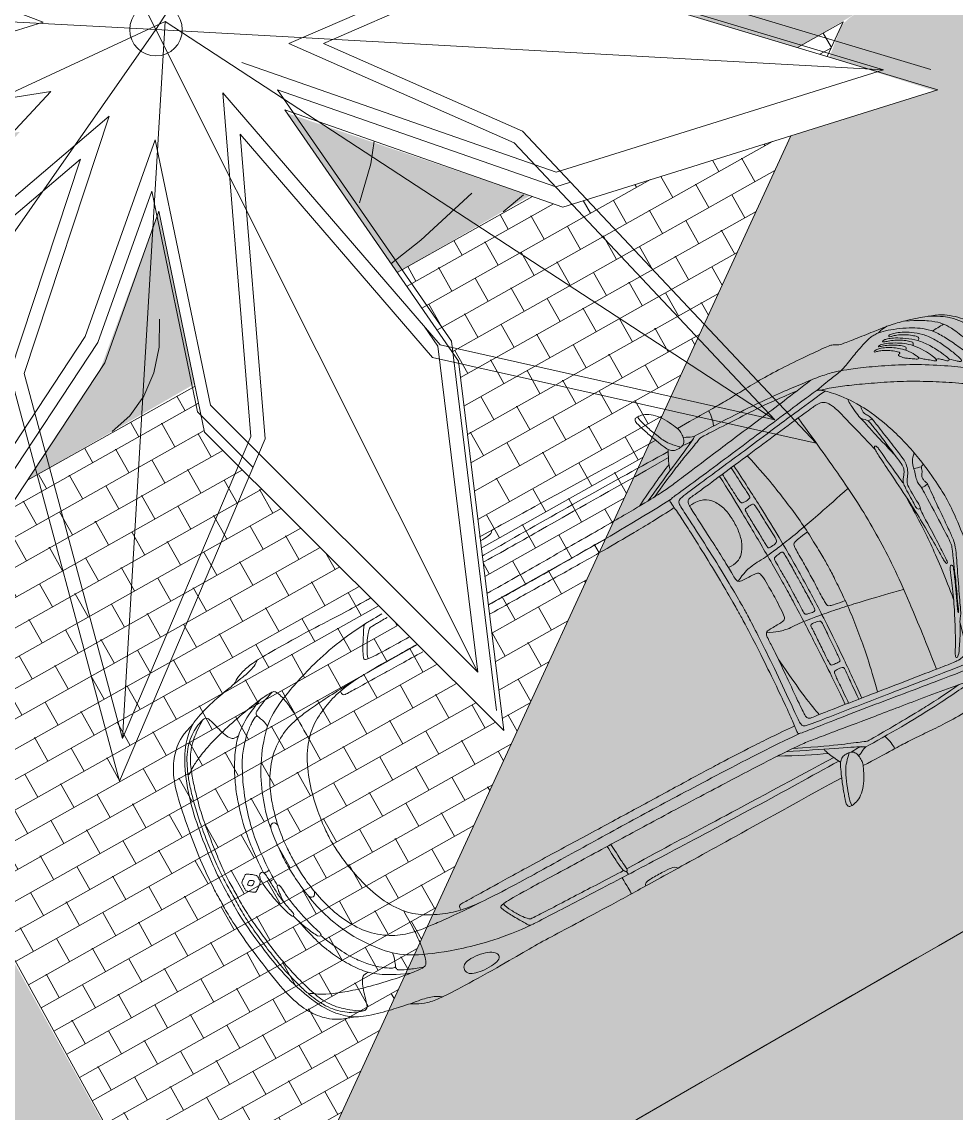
# Model space of a CAD drawing. Header units: metres. Extents: x 3856 to 4207, y -1118 to -691.
# Drawn here: x 4020.96 to 4025.45, y -1047.79 to -1042.55 of the extents above; entities that cross this region are included whole.
import ezdxf

# ---------------------------------------------------------------- set-up
doc = ezdxf.new("R2010")
doc.units = ezdxf.units.M
for name, color, linetype, lineweight in [('Casework', 7, 'Continuous', 9), ('Floors', 7, 'Continuous', 9), ('Folding Lines', 7, 'Continuous', 9), ('Planting', 7, 'Continuous', 9), ('Surface Pattern', 7, 'Continuous', 9)]:
    doc.layers.add(name, color=color, linetype=linetype, lineweight=lineweight)

# ---------------------------------------------------------------- blocks, each defined once
blk = doc.blocks.new('FP_1-IMPLANTACIÓN - KIT COMERCIAL')
at = {"layer": 'Surface Pattern', "true_color": 0xe2d6cd}
blk.add_hatch(color=254, dxfattribs=at).paths.add_polyline_path([(4023.2158, -1051.2024), (4056.1666, -1032.3338), (4054.9091, -1030.0967), (4054.1508, -1030.5278), (4054.2481, -1030.6686), (4054.4651, -1032.4403), (4053.1305, -1031.1079), (4041.364, -1037.8099), (4028.547, -1045.1534), (4021.9691, -1048.9397), (4022.9604, -1050.7389)])
blk = doc.blocks.new('FP_5-IMPLANTACIÓN - KIT COMERCIAL')
at = {"layer": 'Surface Pattern', "lineweight": 5, "true_color": 0xe2d6cd}
blk.add_hatch(color=254, dxfattribs=at).paths.add_polyline_path([(4021.9691, -1048.9397), (4028.547, -1045.1534), (4025.6688, -1041.2181), (4025.6502, -1041.4817), (4025.6242, -1041.6099), (4025.5392, -1041.855), (4025.4989, -1041.9364), (4025.4269, -1042.0604), (4025.3371, -1042.1851), (4025.2629, -1042.27), (4025.1564, -1042.3733), (4025.0548, -1042.4546), (4024.9307, -1042.5368), (4024.897, -1042.5686), (4024.8374, -1042.7229), (4025.3431, -1042.8844), (4024.6527, -1043.1002), (4022.4586, -1047.8747)])
blk = doc.blocks.new('FP_16-IMPLANTACIÓN - KIT COMERCIAL')
at = {"layer": 'Surface Pattern', "lineweight": 5, "true_color": 0xa8b984}
h = blk.add_hatch(color=63, dxfattribs=at)
h.paths.add_polyline_path([(3994.6006, -1059.5864), (3995.3973, -1059.1062), (3995.3859, -1059.0517), (3994.8916, -1059.3991), (3994.6008, -1059.586)])
h.paths.add_polyline_path([(3996.3714, -1058.5903), (3997.009, -1058.2219), (3996.7358, -1058.1278), (3996.2775, -1058.4544), (3996.371, -1058.5896)])
h.paths.add_polyline_path([(3998.2916, -1057.512), (4002.3253, -1055.232), (4002.0808, -1055.2357), (4002.3548, -1054.3192), (4002.3648, -1054.2923), (3997.8525, -1057.3797), (3998.2903, -1057.5116)])
h.paths.add_polyline_path([(4003.297, -1054.699), (4004.0993, -1054.2387), (4003.9241, -1053.4169), (4003.6416, -1054.1761), (4003.2988, -1054.6963)])
h.paths.add_polyline_path([(4005.0692, -1053.7014), (4005.7103, -1053.3341), (4004.5416, -1052.9381), (4005.0679, -1053.6996)])
h.paths.add_polyline_path([(4006.99, -1052.6231), (4011.065, -1050.3243), (4010.8076, -1050.3387), (4011.0841, -1049.4131), (4011.2848, -1048.8776), (4011.9842, -1048.1214), (4011.2499, -1048.239), (4005.3461, -1052.2712), (4005.7231, -1052.2417), (4006.9894, -1052.623)])
h.paths.add_polyline_path([(4012.0267, -1049.7919), (4012.8291, -1049.3318), (4012.6561, -1048.5033), (4012.385, -1049.2483), (4012.027, -1049.7914)])
h.paths.add_polyline_path([(4013.7996, -1048.7954), (4014.4408, -1048.4273), (4013.2605, -1048.0153), (4013.7979, -1048.7929)])
h.paths.add_polyline_path([(4015.7197, -1047.716), (4020.0225, -1045.2855), (4019.7742, -1045.293), (4020.0281, -1044.4291), (4020.2545, -1043.8329), (4020.9558, -1043.0811), (4020.1258, -1043.2051), (4019.2921, -1043.2443), (4018.9246, -1043.0104), (4014.2197, -1046.2293), (4014.1725, -1046.3792), (4013.3882, -1047.4389), (4014.4469, -1047.3328), (4015.7188, -1047.7157)])
h.paths.add_polyline_path([(4020.9914, -1044.7527), (4021.7933, -1044.2902), (4021.6193, -1043.4681), (4021.339, -1044.2252), (4020.992, -1044.7519)])
h.paths.add_polyline_path([(4022.7643, -1043.7561), (4023.4028, -1043.3871), (4022.2353, -1042.9908), (4022.7604, -1043.7506)])
h.paths.add_polyline_path([(4024.6844, -1042.6768), (4025.0183, -1042.4822), (4025.2006, -1042.3332), (4025.2964, -1042.2337), (4025.3371, -1042.1851), (4025.4536, -1042.0182), (4025.4707, -1041.9912), (4025.5762, -1041.7634), (4025.6041, -1041.6771), (4025.6469, -1041.4994), (4025.6496, -1041.4863), (4025.6655, -1041.3446), (4025.6688, -1041.2181), (4025.66, -1041.0817), (4025.6398, -1040.9508), (4025.6074, -1040.8201), (4025.5451, -1040.652), (4025.5083, -1040.5701), (4025.4423, -1040.4528), (4025.2866, -1040.2458), (4025.2803, -1040.2382), (4025.1855, -1040.1426), (4025.0825, -1040.056), (4024.9722, -1039.9789), (4024.8554, -1039.912), (4024.7331, -1039.8558), (4024.6062, -1039.8109), (4024.4179, -1039.768), (4024.343, -1039.7559), (4024.2087, -1039.7463), (4023.9531, -1039.7619), (4023.8697, -1039.7774), (4023.7298, -1039.813), (4023.5663, -1039.8728), (4023.5173, -1039.904), (4023.1373, -1041.3398), (4022.3604, -1042.3989), (4023.3895, -1042.2869), (4024.6801, -1042.6755)])
h.paths.add_polyline_path([(4021.0222, -1042.2347), (4020.703, -1041.7988), (4020.2792, -1042.0985), (4020.9986, -1042.2304)])
h.paths.add_polyline_path([(4021.7625, -1042.104), (4022.2154, -1040.7684), (4021.4275, -1041.3113), (4021.7238, -1042.0819)])
blk = doc.blocks.new('COCHE - COCHE-V67-IMPLANTACIÓN - KIT COMERCIAL')
at = {"layer": 'Casework'}
for points, knots in [([(-0.6881, 0.9037), (-0.6872, 0.9113), (-0.6832, 0.9234), (-0.664, 0.9668), (-0.6364, 1.0113), (-0.6041, 1.044), (-0.5702, 1.0621), (-0.5414, 1.0656), (-0.528, 1.0637), (-0.5225, 1.0534), (-0.5241, 1.0393), (-0.5304, 1.0186), (-0.533, 1.0107)], [0, 0, 0, 0, 1, 2, 3, 4, 5, 6, 7, 8, 9, 9.5, 9.5, 9.5, 9.5]), ([(-0.533, 1.0107), (-0.5356, 1.0027), (-0.5447, 0.9759), (-0.5654, 0.9214), (-0.5863, 0.873), (-0.5985, 0.8509), (-0.6147, 0.8383), (-0.6364, 0.8344), (-0.666, 0.8375), (-0.6825, 0.8525), (-0.6884, 0.8777), (-0.6889, 0.8961), (-0.6881, 0.9037)], [9.5, 9.5, 9.5, 9.5, 10, 11, 12, 13, 14, 15, 16, 17, 18, 19, 19, 19, 19]), ([(1.0011, -0.9213), (1.0083, -0.9212), (1.0603, -0.9207), (1.1383, -0.9196), (1.2865, -0.9257), (1.5165, -0.9257), (1.6326, -0.9227), (1.6968, -0.912), (1.7503, -0.8906), (1.7686, -0.8738), (1.8068, -0.8692), (1.9184, -0.8463), (2.0269, -0.8127), (2.0849, -0.7684), (2.1583, -0.6798), (2.2259, -0.5004), (2.2565, -0.3431), (2.2825, -0.1476), (2.284, -0.0376), (2.284, 0), (2.284, 0.0376), (2.2825, 0.1476), (2.2565, 0.3431), (2.2259, 0.5004), (2.1583, 0.6798), (2.0849, 0.7684), (2.0269, 0.8127), (1.9184, 0.8463), (1.8068, 0.8692), (1.7686, 0.8738), (1.7503, 0.8906), (1.6968, 0.912), (1.6326, 0.9227), (1.5165, 0.9257), (1.2865, 0.9257), (1.1383, 0.9196), (1.0298, 0.9211), (0.8754, 0.9226), (0.6707, 0.9257), (0.4689, 0.9257), (0.1221, 0.9257), (-0.2095, 0.9241), (-0.5648, 0.9243)], [4.844037, 4.844037, 4.844037, 4.844037, 5, 6, 7, 8, 9, 10, 11, 12, 13, 14, 15, 16, 17, 18, 19, 20, 21, 22, 23, 24, 25, 26, 27, 28, 29, 30, 31, 32, 33, 34, 35, 36, 37, 38, 39, 40, 41, 42, 43, 44, 44, 44, 44]), ([(-1.6331, -0.2057), (-1.6248, -0.2001), (-1.6179, -0.199), (-1.6165, -0.1903), (-1.6132, -0.1767), (-1.6062, -0.1692), (-1.5991, -0.1594), (-1.5973, -0.1434), (-1.5996, -0.1284), (-1.6052, -0.1191), (-1.6049, -0.0998), (-1.6006, -0.0474), (-1.5966, 0), (-1.5911, 0.0995), (-1.5868, 0.168), (-1.5824, 0.1996), (-1.5715, 0.2333), (-1.5214, 0.3411), (-1.4583, 0.4804), (-1.443, 0.5174), (-1.43, 0.5261), (-1.406, 0.5773), (-1.3636, 0.6458), (-1.3363, 0.685), (-1.3222, 0.6872), (-1.3233, 0.673), (-1.3505, 0.6306), (-1.4028, 0.5294), (-1.4507, 0.4303), (-1.4975, 0.3128), (-1.5073, 0.2867), (-1.5162, 0.2838), (-1.5232, 0.2876), (-1.5215, 0.2988), (-1.4926, 0.3695), (-1.4632, 0.4359), (-1.4412, 0.4852), (-1.4361, 0.4972), (-1.4361, 0.5025), (-1.4406, 0.4977), (-1.4516, 0.4708), (-1.4812, 0.4031), (-1.4994, 0.3619), (-1.5252, 0.2992), (-1.5482, 0.2432), (-1.5577, 0.22), (-1.5635, 0.2061), (-1.5674, 0.1868), (-1.5677, 0.1374), (-1.573, -0.1039), (-1.5699, -0.1206), (-1.5661, -0.1418), (-1.5719, -0.1651), (-1.582, -0.2002), (-1.5863, -0.223), (-1.5958, -0.2484), (-1.6209, -0.274)], [0.075127, 0.075127, 0.075127, 0.075127, 1, 2, 3, 4, 5, 6, 7, 8, 9, 10, 11, 12, 13, 14, 15, 16, 17, 18, 19, 20, 21, 22, 23, 24, 25, 26, 27, 28, 29, 30, 31, 32, 33, 34, 35, 36, 37, 38, 39, 40, 41, 42, 43, 44, 45, 46, 47, 48, 49, 50, 51, 52, 53, 54, 54, 54, 54]), ([(0.9152, -0.6186), (0.9453, -0.6186), (1.0626, -0.6181), (1.1955, -0.6159), (1.3093, -0.6074), (1.4005, -0.5862), (1.5036, -0.5402), (1.5801, -0.4831), (1.6538, -0.3717), (1.6983, -0.2349), (1.7195, -0.1162), (1.726, -0.0278), (1.7269, 0), (1.726, 0.0278), (1.7195, 0.1162), (1.6983, 0.2349), (1.6538, 0.3717), (1.5801, 0.4831), (1.5036, 0.5402), (1.4005, 0.5862), (1.3093, 0.6074), (1.1955, 0.6159), (1.0235, 0.6188), (0.7076, 0.6188), (0.3663, 0.6188), (0.025, 0.623), (-0.2739, 0.6294), (-0.4897, 0.6408)], [3.681588, 3.681588, 3.681588, 3.681588, 4, 5, 6, 7, 8, 9, 10, 11, 12, 13, 14, 15, 16, 17, 18, 19, 20, 21, 22, 23, 24, 25, 26, 27, 28, 28, 28, 28]), ([(2.0988, 0.1165), (2.0935, 0.142), (2.0807, 0.1915), (2.0672, 0.2339), (2.06, 0.2379), (2.0523, 0.2316), (2.0523, 0.2216), (2.0603, 0.191), (2.0668, 0.1598), (2.0727, 0.1165), (2.0744, 0.0876), (2.0749, 0.0782)], [0, 0, 0, 0, 1, 2, 3, 4, 5, 6, 7, 8, 8.5, 8.5, 8.5, 8.5]), ([(2.0749, 0.0782), (2.0754, 0.0689), (2.0765, 0.0416), (2.079, 0.0099), (2.0802, -0.0111), (2.0857, -0.0207), (2.0974, -0.0211), (2.107, -0.0136), (2.1129, 0.0044), (2.1125, 0.0382), (2.1041, 0.0909), (2.0988, 0.1165)], [8.5, 8.5, 8.5, 8.5, 9, 10, 11, 12, 13, 14, 15, 16, 17, 17, 17, 17]), ([(0.9033, -0.5742), (0.9866, -0.5738), (1.148, -0.5738), (1.2685, -0.5738), (1.3385, -0.5733), (1.341, -0.5789), (1.3409, -0.5991)], [6.076451, 6.076451, 6.076451, 6.076451, 7, 8, 9, 10, 10, 10, 10]), ([(-0.4897, -0.6408), (-0.2739, -0.6294), (0.025, -0.623), (0.304, -0.6196), (0.4693, -0.619), (0.5204, -0.6189)], [0, 0, 0, 0, 1, 2, 2.452498, 2.452498, 2.452498, 2.452498]), ([(-0.4867, -0.5978), (-0.3968, -0.5916), (-0.2502, -0.5856), (-0.0986, -0.5816), (0.1227, -0.5796), (0.3442, -0.5787), (0.4752, -0.5777), (0.532, -0.5773)], [0, 0, 0, 0, 1, 2, 3, 4, 4.697495, 4.697495, 4.697495, 4.697495]), ([(-1.356, -0.8177), (-1.2417, -0.7996), (-1.0466, -0.7705), (-0.7908, -0.7357), (-0.6091, -0.7088), (-0.5328, -0.6976), (-0.4734, -0.6909), (-0.3769, -0.6853), (-0.1475, -0.6796), (0.1722, -0.674), (0.383, -0.6716), (0.4919, -0.6709), (0.4992, -0.6708)], [0, 0, 0, 0, 1, 2, 3, 4, 5, 6, 7, 8, 9, 9.072139, 9.072139, 9.072139, 9.072139]), ([(0.9288, -0.6679), (0.9688, -0.6676), (1.0824, -0.6669), (1.1598, -0.6706), (1.1682, -0.6774), (1.1666, -0.6884), (1.1414, -0.7395), (1.1013, -0.8024), (1.0903, -0.8221), (1.0805, -0.8266), (1.0393, -0.8268), (0.9878, -0.8278)], [10.536311, 10.536311, 10.536311, 10.536311, 11, 12, 13, 14, 15, 16, 17, 18, 18.859075, 18.859075, 18.859075, 18.859075]), ([(1.1484, -0.6714), (1.146, -0.6858), (1.1321, -0.7154), (1.1015, -0.7657), (1.08, -0.7901), (1.0728, -0.7963), (1.0632, -0.7987), (1.0467, -0.7991), (0.9982, -0.8006), (0.974, -0.8012)], [0, 0, 0, 0, 1, 2, 3, 4, 5, 6, 6.717904, 6.717904, 6.717904, 6.717904]), ([(-0.533, -1.0107), (-0.5356, -1.0027), (-0.5447, -0.9759), (-0.5654, -0.9214), (-0.5863, -0.873), (-0.5985, -0.8509), (-0.6147, -0.8383), (-0.6364, -0.8344), (-0.666, -0.8375), (-0.6825, -0.8525), (-0.6884, -0.8777), (-0.6889, -0.8961), (-0.6881, -0.9037)], [9.5, 9.5, 9.5, 9.5, 10, 11, 12, 13, 14, 15, 16, 17, 18, 19, 19, 19, 19]), ([(0.4386, -0.8103), (0.3131, -0.8106), (0.0776, -0.8151), (-0.2209, -0.8171), (-0.578, -0.8214)], [0.217732, 0.217732, 0.217732, 0.217732, 1, 2, 2, 2, 2]), ([(0.4325, -0.8393), (0.4006, -0.8398), (0.248, -0.8421), (-0.1384, -0.8481), (-0.4409, -0.8482), (-0.5909, -0.8476)], [20.714797, 20.714797, 20.714797, 20.714797, 21, 22, 23, 23, 23, 23]), ([(-0.6881, -0.9037), (-0.6872, -0.9113), (-0.6832, -0.9234), (-0.664, -0.9668), (-0.6364, -1.0113), (-0.6041, -1.044), (-0.5702, -1.0621), (-0.5414, -1.0656), (-0.528, -1.0637), (-0.5225, -1.0534), (-0.5241, -1.0393), (-0.5304, -1.0186), (-0.533, -1.0107)], [0, 0, 0, 0, 1, 2, 3, 4, 5, 6, 7, 8, 9, 9.5, 9.5, 9.5, 9.5]), ([(-0.5648, -0.9243), (-0.2095, -0.9241), (0.096, -0.9255), (0.3163, -0.9257), (0.3998, -0.9257)], [0, 0, 0, 0, 1, 1.842528, 1.842528, 1.842528, 1.842528]), ([(0.3316, -0.9256), (0.3395, -0.9139), (0.3558, -0.9089), (0.3859, -0.9075), (0.404, -0.9073)], [0, 0, 0, 0, 1, 1.900187, 1.900187, 1.900187, 1.900187])]:
    blk.add_open_spline(points, degree=3, knots=knots, dxfattribs=at)
for points in [[(-0.6544, 0.8369), (-0.6348, 0.8556), (-0.612, 0.8809), (-0.5974, 0.9033), (-0.5702, 0.9656), (-0.5505, 1.0231), (-0.5434, 1.0471), (-0.5427, 1.0648)], [(-0.6832, 0.9234), (-0.7435, 0.9252), (-0.8602, 0.9252), (-0.9223, 0.9258), (-1.0177, 0.9302), (-1.1084, 0.9358), (-1.2258, 0.9364), (-1.3581, 0.9308), (-1.474, 0.9232), (-1.5119, 0.9201), (-1.5299, 0.9158), (-1.5504, 0.9021), (-1.5703, 0.8971), (-1.6417, 0.8872), (-1.7504, 0.8742), (-1.7864, 0.8698), (-1.8361, 0.8624), (-1.9227, 0.8404), (-2.0196, 0.8075), (-2.0692, 0.7846), (-2.1102, 0.751), (-2.145, 0.7138), (-2.1655, 0.6809), (-2.2047, 0.5925), (-2.2463, 0.4721), (-2.2792, 0.3278), (-2.3059, 0.1382), (-2.3133, 0), (-2.3059, -0.1382), (-2.2792, -0.3278), (-2.2463, -0.4721), (-2.2047, -0.5925), (-2.1655, -0.6809), (-2.145, -0.7138), (-2.1102, -0.751), (-2.0692, -0.7846), (-2.0196, -0.8075), (-1.9227, -0.8404), (-1.8361, -0.8624), (-1.7864, -0.8698), (-1.7504, -0.8742), (-1.6417, -0.8872), (-1.5703, -0.8971), (-1.5504, -0.9021), (-1.5299, -0.9158), (-1.5119, -0.9201), (-1.474, -0.9232), (-1.3581, -0.9308), (-1.2258, -0.9364), (-1.1084, -0.9358), (-1.0177, -0.9302), (-0.9223, -0.9258), (-0.8602, -0.9252), (-0.7435, -0.9252), (-0.6832, -0.9234)], [(-0.6832, 0.9234), (-0.7435, 0.9252), (-0.8602, 0.9252), (-0.9223, 0.9258), (-1.0177, 0.9302), (-1.1084, 0.9358), (-1.2258, 0.9364), (-1.3581, 0.9308), (-1.474, 0.9232), (-1.5119, 0.9201), (-1.5299, 0.9158), (-1.5504, 0.9021), (-1.5703, 0.8971), (-1.6417, 0.8872), (-1.7504, 0.8742), (-1.7864, 0.8698), (-1.8361, 0.8624), (-1.9227, 0.8404), (-2.0196, 0.8075), (-2.0692, 0.7846), (-2.1102, 0.751), (-2.145, 0.7138), (-2.1655, 0.6809), (-2.2047, 0.5925), (-2.2463, 0.4721), (-2.2792, 0.3278), (-2.3059, 0.1382), (-2.3133, 0), (-2.3059, -0.1382), (-2.2792, -0.3278), (-2.2463, -0.4721), (-2.2047, -0.5925), (-2.1655, -0.6809), (-2.145, -0.7138), (-2.1102, -0.751), (-2.0692, -0.7846), (-2.0196, -0.8075), (-1.9227, -0.8404), (-1.8361, -0.8624), (-1.7864, -0.8698), (-1.7504, -0.8742), (-1.6417, -0.8872), (-1.5703, -0.8971), (-1.5504, -0.9021), (-1.5299, -0.9158), (-1.5119, -0.9201), (-1.474, -0.9232), (-1.3581, -0.9308), (-1.2258, -0.9364), (-1.1084, -0.9358), (-1.0177, -0.9302), (-0.9223, -0.9258), (-0.8602, -0.9252), (-0.7435, -0.9252), (-0.6832, -0.9234)], [(-0.8412, 0.8499), (-0.8519, 0.8804), (-0.8563, 0.9069), (-0.8554, 0.9254)], [(0.3316, 0.9256), (0.3395, 0.9139), (0.3567, 0.9086), (0.4052, 0.9068), (0.4833, 0.9074), (0.5005, 0.9121), (0.5082, 0.9186), (0.5092, 0.9257)], [(0.5896, 0.8366), (0.5876, 0.8803), (0.587, 0.9117), (0.587, 0.9256)], [(1.4233, 0.8982), (1.4109, 0.9015), (1.3823, 0.9055), (1.3275, 0.9055), (1.2906, 0.8945), (1.2846, 0.8726), (1.2986, 0.8527), (1.3219, 0.8401), (1.3368, 0.8356)], [(1.3368, 0.8356), (1.3518, 0.8311), (1.3883, 0.8258), (1.4351, 0.8258), (1.4601, 0.8397), (1.467, 0.8627), (1.4571, 0.8856), (1.4358, 0.8949), (1.4233, 0.8982)], [(1.6181, 0.9218), (1.6448, 0.9015), (1.6832, 0.8913), (1.7264, 0.8813), (1.7702, 0.8766)], [(-1.8857, 0.8495), (-1.9484, 0.8192), (-1.9909, 0.7939), (-2.0347, 0.7576), (-2.0579, 0.7268), (-2.0873, 0.6687), (-2.1359, 0.5469), (-2.164, 0.4669), (-2.1736, 0.432), (-2.1715, 0.419), (-2.1585, 0.4149), (-2.1366, 0.4306), (-2.073, 0.4833), (-1.9847, 0.5476), (-1.856, 0.6297), (-1.7253, 0.696), (-1.6149, 0.7461), (-1.5212, 0.7817), (-1.4835, 0.7947), (-1.4178, 0.8104), (-1.3374, 0.8201), (-1.2362, 0.831), (-1.1116, 0.8413), (-0.9458, 0.8488), (-0.7856, 0.8509), (-0.7371, 0.8509)], [(-1.356, 0.8177), (-1.2417, 0.7996), (-1.0466, 0.7705), (-0.7908, 0.7357), (-0.6091, 0.7088), (-0.5328, 0.6976), (-0.4734, 0.6909), (-0.3769, 0.6853), (-0.1475, 0.6796), (0.1722, 0.674), (0.4773, 0.6706), (0.7818, 0.6695), (1.0656, 0.6661), (1.1598, 0.6706), (1.1682, 0.6774), (1.1666, 0.6884), (1.1414, 0.7395), (1.1013, 0.8024), (1.0903, 0.8221), (1.0801, 0.8268), (1.0093, 0.8268), (0.6411, 0.8362), (0.3688, 0.8402), (-0.1384, 0.8481), (-0.4409, 0.8482), (-0.5909, 0.8476)], [(-0.7371, 0.8509), (-0.7182, 0.8561), (-0.7076, 0.8629), (-0.6996, 0.8678), (-0.6862, 0.87)], [(-0.7371, 0.8509), (-0.7208, 0.8387), (-0.7095, 0.8356), (-0.6868, 0.8362), (-0.6638, 0.8395)], [(-0.7208, 0.8402), (-0.6749, 0.8181), (-0.5566, 0.764), (-0.3916, 0.6867)], [(-0.5566, 0.764), (-0.5588, 0.7815), (-0.5679, 0.8019), (-0.5957, 0.8572)], [(-1.9971, 0.8146), (-2.0564, 0.7819), (-2.0884, 0.7568), (-2.1252, 0.7153), (-2.1523, 0.6717), (-2.1873, 0.5917), (-2.2261, 0.4665), (-2.2526, 0.3472), (-2.279, 0.1697), (-2.2926, 0.0528), (-2.2926, 0), (-2.2926, -0.0528), (-2.279, -0.1697), (-2.2526, -0.3472), (-2.2261, -0.4665), (-2.1873, -0.5917), (-2.1523, -0.6717), (-2.1252, -0.7153), (-2.0884, -0.7568), (-2.0564, -0.7819), (-1.9971, -0.8146)], [(-1.2733, 0.8048), (-1.181, 0.8152), (-1.0528, 0.8229), (-0.9179, 0.8268), (-0.7704, 0.8316), (-0.7578, 0.8306), (-0.7463, 0.8258), (-0.6499, 0.7883), (-0.5467, 0.7449), (-0.4281, 0.6885)], [(0.5493, 0.8104), (0.3697, 0.8094), (0.114, 0.8148), (-0.2209, 0.8171), (-0.578, 0.8214)], [(-0.5646, 0.7915), (-0.5053, 0.7658), (-0.4289, 0.7293), (-0.3441, 0.6849)], [(0.5589, 0.6704), (0.5561, 0.7231), (0.5527, 0.7731), (0.5471, 0.8092), (0.5527, 0.821), (0.5587, 0.8216), (0.5679, 0.8107), (0.5741, 0.7632), (0.5776, 0.7107), (0.5793, 0.6703)], [(0.5561, 0.8208), (0.5554, 0.8291), (0.5554, 0.8291), (0.5547, 0.8373)], [(1.1484, 0.6714), (1.146, 0.6858), (1.1321, 0.7154), (1.1015, 0.7657), (1.08, 0.7901), (1.0728, 0.7963), (1.0632, 0.7987), (1.045, 0.7991), (0.9493, 0.802), (0.8199, 0.804), (0.705, 0.8069), (0.6064, 0.8098), (0.5659, 0.8094)], [(1.0784, 0.8252), (1.2276, 0.8152), (1.4377, 0.7657), (1.6403, 0.6862), (1.7378, 0.6217), (1.8488, 0.4792), (1.9137, 0.3392), (1.9527, 0.1982), (1.9647, 0.0572), (1.9677, 0), (1.9647, -0.0572), (1.9527, -0.1982), (1.9137, -0.3392), (1.8488, -0.4792), (1.7378, -0.6217), (1.6403, -0.6862), (1.4377, -0.7657), (1.2276, -0.8152), (1.0784, -0.8252)], [(1.8723, -0.6477), (1.8897, -0.6449), (1.9065, -0.65), (1.9182, -0.6653), (1.9336, -0.7001), (1.9437, -0.7405), (1.9538, -0.7761), (1.9589, -0.7889), (1.9676, -0.7985), (1.9859, -0.799), (2.0291, -0.7817), (2.0648, -0.7609), (2.1004, -0.7283), (2.1314, -0.6912), (2.1599, -0.6358), (2.1754, -0.5997), (2.196, -0.5376), (2.22, -0.4494), (2.2358, -0.365), (2.2506, -0.2673), (2.2618, -0.1653), (2.2659, -0.0778), (2.2659, 0), (2.2659, 0.0778), (2.2618, 0.1653), (2.2506, 0.2673), (2.2358, 0.365), (2.22, 0.4494), (2.196, 0.5376), (2.1754, 0.5997), (2.1599, 0.6358), (2.1314, 0.6912), (2.1004, 0.7283), (2.0648, 0.7609), (2.0291, 0.7817), (1.9859, 0.799), (1.9676, 0.7985), (1.9589, 0.7889), (1.9538, 0.7761), (1.9437, 0.7405), (1.9336, 0.7001), (1.9182, 0.6653), (1.9065, 0.65), (1.8897, 0.6449), (1.8723, 0.6477)], [(1.9847, -0.7973), (2.0318, -0.7681), (2.0741, -0.7335), (2.1112, -0.6906), (2.1368, -0.6471), (2.1512, -0.6111), (2.174, -0.544), (2.1962, -0.4602), (2.2157, -0.3691), (2.2311, -0.2615), (2.2424, -0.1678), (2.2496, -0.0726), (2.2483, 0), (2.2496, 0.0726), (2.2424, 0.1678), (2.2311, 0.2615), (2.2157, 0.3691), (2.1962, 0.4602), (2.174, 0.544), (2.1512, 0.6111), (2.1368, 0.6471), (2.1112, 0.6906), (2.0741, 0.7335), (2.0318, 0.7681), (1.9847, 0.7973)], [(2.0332, -0.8034), (2.1015, -0.7831), (2.159, -0.7459), (2.2177, -0.6771), (2.264, -0.5688), (2.2956, -0.3917), (2.3217, -0.2051), (2.3307, -0.0664), (2.3284, 0), (2.3307, 0.0664), (2.3217, 0.2051), (2.2956, 0.3917), (2.264, 0.5688), (2.2177, 0.6771), (2.159, 0.7459), (2.1015, 0.7831), (2.0332, 0.8034)], [(-0.5138, 0.0661), (-0.5132, 0.0955), (-0.512, 0.1765), (-0.5048, 0.3396), (-0.497, 0.4755), (-0.4918, 0.5513), (-0.4831, 0.6303), (-0.4831, 0.6371), (-0.4876, 0.6427), (-0.5843, 0.6544), (-0.7394, 0.675), (-0.926, 0.7011), (-1.0736, 0.7227), (-1.2473, 0.7471), (-1.3507, 0.7611), (-1.3609, 0.7602), (-1.3689, 0.7573), (-1.4137, 0.7199), (-1.4932, 0.622), (-1.5737, 0.4645), (-1.6298, 0.2544), (-1.6473, 0.0898), (-1.6526, 0), (-1.6491, -0.0599), (-1.6453, -0.1023)], [(-1.3902, -0.739), (-1.2444, -0.7203), (-1.0775, -0.6978), (-0.9282, -0.6769), (-0.7934, -0.6593), (-0.6537, -0.64), (-0.5269, -0.624), (-0.5142, -0.6125), (-0.5187, -0.5495), (-0.5331, -0.3499), (-0.541, -0.1822), (-0.5455, -0.0517), (-0.5455, 0), (-0.5455, 0.0517), (-0.541, 0.1822), (-0.5331, 0.3499), (-0.5187, 0.5495), (-0.5142, 0.6125), (-0.5269, 0.624), (-0.6537, 0.64), (-0.7934, 0.6593), (-0.9282, 0.6769), (-1.0775, 0.6978), (-1.2444, 0.7203), (-1.3902, 0.739)], [(1.5843, 0.4686), (1.5828, 0.5463), (1.5859, 0.6279), (1.5934, 0.6868), (1.6046, 0.7275), (1.6143, 0.7488), (1.6265, 0.7544), (1.6626, 0.7539), (1.7399, 0.7432), (1.8701, 0.7173), (1.9847, 0.6869), (2.0757, 0.6539), (2.133, 0.6245), (2.1568, 0.607), (2.1647, 0.6008), (2.1754, 0.5997)], [(1.629, 0.7532), (1.6601, 0.7429), (1.7009, 0.7267), (1.7365, 0.7102), (1.747, 0.7029), (1.7486, 0.6944), (1.7484, 0.6867)], [(1.6984, 0.7487), (1.7662, 0.7209), (1.8407, 0.6786), (1.8986, 0.6248), (1.9513, 0.5463), (1.9906, 0.4698), (2.0217, 0.3912), (2.0496, 0.268)], [(-1.4653, -0.3764), (-1.4023, -0.6205), (-1.3848, -0.6667), (-1.3689, -0.6882), (-1.3513, -0.6994), (-1.3234, -0.7018), (-1.2685, -0.6954), (-1.0884, -0.6707), (-0.9234, -0.6484), (-0.7605, -0.6261), (-0.6665, -0.6134), (-0.6147, -0.6062), (-0.5725, -0.603), (-0.5613, -0.5974), (-0.5541, -0.5855), (-0.5557, -0.5488), (-0.566, -0.3797), (-0.5739, -0.2809), (-0.5771, -0.1814), (-0.5771, -0.1543), (-0.5835, -0.1384), (-0.6002, -0.1336), (-0.6791, -0.1336), (-0.6943, -0.1264), (-0.699, -0.1025), (-0.7007, -0.0424), (-0.7015, 0), (-0.7007, 0.0424), (-0.699, 0.1025), (-0.6943, 0.1264), (-0.6791, 0.1336), (-0.6002, 0.1336), (-0.5835, 0.1384), (-0.5771, 0.1543), (-0.5771, 0.1814), (-0.5739, 0.2809), (-0.566, 0.3797), (-0.5557, 0.5488), (-0.5541, 0.5855), (-0.5613, 0.5974), (-0.5725, 0.603), (-0.6147, 0.6062), (-0.6665, 0.6134), (-0.7605, 0.6261), (-0.9234, 0.6484), (-1.0884, 0.6707), (-1.2685, 0.6954), (-1.3234, 0.7018), (-1.3513, 0.6994), (-1.3689, 0.6882), (-1.3848, 0.6667), (-1.4023, 0.6205), (-1.4204, 0.5472)], [(-1.2147, -0.688), (-1.2356, -0.5209), (-1.2572, -0.3319), (-1.2716, -0.1555), (-1.2752, 0), (-1.2716, 0.1555), (-1.2572, 0.3319), (-1.2356, 0.5209), (-1.2147, 0.688)], [(1.9894, 0.3822), (1.9597, 0.4515), (1.9206, 0.5297), (1.8775, 0.5871), (1.8299, 0.6393), (1.7816, 0.6758), (1.7555, 0.6888), (1.7483, 0.6882), (1.7438, 0.6804), (1.7301, 0.6439), (1.7271, 0.6211)], [(-0.9135, -0.647), (-0.9296, -0.58), (-0.9525, -0.4777), (-0.9684, -0.3733), (-0.9843, -0.266), (-0.9923, -0.1547), (-0.9962, -0.0603), (-0.9982, 0), (-0.9962, 0.0603), (-0.9923, 0.1547), (-0.9843, 0.266), (-0.9684, 0.3733), (-0.9525, 0.4777), (-0.9296, 0.58), (-0.9135, 0.647)], [(-0.8339, 0.6362), (-0.8402, 0.5512), (-0.8511, 0.3972), (-0.859, 0.2173), (-0.861, 0.115), (-0.862, 0), (-0.861, -0.115), (-0.859, -0.2173), (-0.8511, -0.3972), (-0.8402, -0.5512), (-0.8339, -0.6362)], [(-0.8184, 0.634), (-0.821, 0.5839), (-0.8259, 0.5232), (-0.8298, 0.4704), (-0.8273, 0.4636), (-0.8195, 0.4602), (-0.7872, 0.4587), (-0.7799, 0.4611), (-0.7755, 0.4709), (-0.772, 0.5257), (-0.7676, 0.6029), (-0.7661, 0.6269)], [(-0.7492, 0.6246), (-0.7547, 0.5482), (-0.7596, 0.428), (-0.7636, 0.3067), (-0.7666, 0.2064), (-0.7686, 0.0921), (-0.7696, 0), (-0.7686, -0.0921), (-0.7666, -0.2064), (-0.7636, -0.3068), (-0.7596, -0.428), (-0.7547, -0.5482), (-0.7492, -0.6246)], [(-0.6163, 0.6069), (-0.6034, 0.5551), (-0.5908, 0.4651), (-0.5731, 0.2808)], [(-0.4867, 0.5978), (-0.3968, 0.5916), (-0.2502, 0.5856), (-0.0986, 0.5816), (0.1227, 0.5796), (0.369, 0.5786), (0.5979, 0.5767), (0.8881, 0.5738), (1.1448, 0.5738), (1.2685, 0.5738), (1.3385, 0.5733), (1.341, 0.5789), (1.3409, 0.5991)], [(1.2356, 0.6124), (1.3565, 0.6082), (1.4966, 0.5962), (1.5951, 0.5842), (1.6882, 0.5538), (1.7849, 0.482), (1.8521, 0.3798), (1.892, 0.2782), (1.9205, 0.1575), (1.9279, 0.0636), (1.9297, 0), (1.9279, -0.0636), (1.9205, -0.1575), (1.892, -0.2782), (1.8521, -0.3798), (1.7849, -0.482), (1.6882, -0.5538), (1.5951, -0.5842), (1.4966, -0.5962), (1.3565, -0.6082), (1.2356, -0.6124)], [(-1.4859, -0.1022), (-1.4859, 0.0265), (-1.4821, 0.1499), (-1.4638, 0.3225), (-1.4475, 0.4339)], [(-0.8346, 0.3604), (-0.8332, 0.387), (-0.8312, 0.4248), (-0.8278, 0.4312), (-0.82, 0.4322), (-0.7867, 0.4302), (-0.7794, 0.4258), (-0.7779, 0.416), (-0.7804, 0.351), (-0.783, 0.3018), (-0.784, 0.2796)], [(2.0665, 0.1589), (2.0647, 0.1096), (2.0614, 0.0875), (2.0588, 0.073), (2.0512, 0.0704), (2.0439, 0.0776), (2.0433, 0.1027), (2.0383, 0.1607), (2.0235, 0.2349), (2.0086, 0.298), (1.9931, 0.3481), (1.9849, 0.3679), (1.9846, 0.3808), (1.9921, 0.3837), (2.0014, 0.3798), (2.0165, 0.3494), (2.0317, 0.3191), (2.0479, 0.2753), (2.0594, 0.2361)], [(-0.784, 0.2796), (-0.7849, 0.2575), (-0.7862, 0.218), (-0.7877, 0.2107), (-0.7936, 0.2073), (-0.8322, 0.2127), (-0.8376, 0.2171), (-0.8415, 0.2268), (-0.8396, 0.265), (-0.836, 0.3337), (-0.8346, 0.3604)], [(-1.5061, -0.596), (-1.5001, -0.5703), (-1.5001, -0.5582), (-1.5122, -0.5386), (-1.5227, -0.522), (-1.5318, -0.4616), (-1.551, -0.3413), (-1.5614, -0.2774), (-1.5622, -0.2522), (-1.557, -0.2202), (-1.5421, -0.192), (-1.522, -0.1667), (-1.5183, -0.1482), (-1.519, -0.0906), (-1.522, -0.0401), (-1.5198, -0.0276), (-1.5151, -0.0164), (-1.5142, 0.0219), (-1.5142, 0.1351), (-1.5104, 0.2305), (-1.5095, 0.2632), (-1.5039, 0.2689), (-1.4964, 0.2632), (-1.4973, 0.2062), (-1.4955, 0.0631), (-1.4908, -0.0454), (-1.4767, -0.217), (-1.4664, -0.333), (-1.4636, -0.3863), (-1.4721, -0.3957), (-1.4814, -0.3844), (-1.4861, -0.3292), (-1.5011, -0.202), (-1.5048, -0.1731)], [(-1.2608, 0.2766), (-1.1951, 0.2616), (-1.0729, 0.2341), (-0.986, 0.2155), (-0.8779, 0.1961), (-0.7964, 0.1837), (-0.7566, 0.1783), (-0.7061, 0.1766), (-0.6733, 0.1739), (-0.6272, 0.1624), (-0.5845, 0.1409)], [(-0.9896, -0.1878), (-0.9445, -0.1815), (-0.9058, -0.1746), (-0.8998, -0.1636), (-0.9018, -0.0752), (-0.9018, 0), (-0.9018, 0.0752), (-0.8998, 0.1636), (-0.9058, 0.1746), (-0.9445, 0.1815), (-0.9896, 0.1878)], [(-0.8432, 0.0626), (-0.843, 0.0859), (-0.8423, 0.1396), (-0.8417, 0.1577), (-0.8379, 0.1643), (-0.811, 0.1599), (-0.7918, 0.1561), (-0.7868, 0.1495), (-0.7879, 0.1084), (-0.789, 0.0354), (-0.7896, 0), (-0.7892, -0.0236), (-0.7889, -0.0417)], [(1.9135, 0.1783), (1.9169, 0.1942), (1.9244, 0.2016), (1.9386, 0.202), (1.9445, 0.196), (1.9492, 0.1864)], [(-1.6453, -0.1023), (-1.6415, -0.1447), (-1.6298, -0.2544), (-1.5737, -0.4645), (-1.4932, -0.622), (-1.4137, -0.7199), (-1.3689, -0.7573), (-1.3609, -0.7602), (-1.3507, -0.7611), (-1.2473, -0.7471), (-1.0736, -0.7227), (-0.926, -0.7011), (-0.7394, -0.675), (-0.5843, -0.6544), (-0.4876, -0.6427), (-0.4831, -0.6371), (-0.4831, -0.6303), (-0.4918, -0.5513), (-0.497, -0.4755), (-0.5048, -0.3396), (-0.512, -0.1765), (-0.5138, -0.055), (-0.5156, 0), (-0.5144, 0.0367), (-0.5138, 0.0661)], [(-0.7889, -0.0417), (-0.7887, -0.0597), (-0.7879, -0.1084), (-0.7868, -0.1495), (-0.7918, -0.1561), (-0.811, -0.1599), (-0.8379, -0.1643), (-0.8417, -0.1577), (-0.8423, -0.1396), (-0.8434, -0.059), (-0.8434, 0), (-0.8434, 0.0393), (-0.8432, 0.0626)], [(2.054, 0.0719), (2.0567, 0.0339), (2.0557, 0), (2.0467, -0.1564), (2.0209, -0.2787), (1.9836, -0.3938), (1.9206, -0.5297), (1.8775, -0.5871), (1.8299, -0.6393), (1.7816, -0.6758), (1.7555, -0.6888), (1.7483, -0.6882), (1.7438, -0.6804), (1.7301, -0.6439), (1.7271, -0.6211)], [(2.0558, 0.036), (2.0664, 0.0367), (2.0664, 0.0367), (2.077, 0.0374)], [(2.1997, 0.0138), (2.1997, 0.0173), (2.1997, 0.021), (2.1973, 0.0238), (2.1826, 0.0357), (2.1671, 0.047), (2.1627, 0.0495), (2.1587, 0.0486), (2.1379, 0.0348), (2.1222, 0.0217), (2.118, 0.0166), (2.1171, 0.0111), (2.1171, 0), (2.1171, -0.0074), (2.1173, -0.0102)], [(2.1173, -0.0102), (2.1174, -0.013), (2.118, -0.0166), (2.1222, -0.0217), (2.1379, -0.0348), (2.1587, -0.0486), (2.1627, -0.0495), (2.1671, -0.047), (2.1826, -0.0357), (2.1973, -0.0238), (2.1997, -0.021), (2.1997, -0.0155), (2.1999, 0), (2.1998, 0.0103), (2.1997, 0.0138)], [(2.1769, 0.0031), (2.1757, 0.0044), (2.1721, 0.0081), (2.1642, 0.0127), (2.1594, 0.014), (2.1506, 0.01), (2.1447, 0.0026), (2.1434, 0), (2.1443, -0.0017), (2.1455, -0.0034)], [(2.1455, -0.0034), (2.1467, -0.0051), (2.1506, -0.01), (2.1594, -0.014), (2.1642, -0.0127), (2.1721, -0.0081), (2.1776, -0.0026), (2.1789, 0), (2.178, 0.0017), (2.1769, 0.0031)], [(-1.4661, -0.6543), (-1.4642, -0.6262), (-1.4687, -0.5938), (-1.4723, -0.5503), (-1.4812, -0.5305), (-1.4871, -0.4973), (-1.504, -0.4259), (-1.5246, -0.3516), (-1.5401, -0.2853), (-1.5438, -0.2463), (-1.5394, -0.2235), (-1.5276, -0.2044), (-1.5158, -0.1904), (-1.5048, -0.1731), (-1.5033, -0.1462), (-1.5033, -0.0914), (-1.5025, -0.0501), (-1.504, -0.031), (-1.5089, -0.0256), (-1.5156, -0.0257), (-1.5198, -0.0293)], [(1.6984, -0.7487), (1.7662, -0.7209), (1.8407, -0.6786), (1.8986, -0.6248), (1.9513, -0.5463), (1.9906, -0.4698), (2.0217, -0.3912), (2.0612, -0.2624), (2.0802, -0.1128), (2.0839, -0.0166)], [(2.0548, -0.0115), (2.0681, -0.0112), (2.0681, -0.0112), (2.0814, -0.011)], [(-1.6049, -0.1098), (-1.5888, -0.109), (-1.5888, -0.109), (-1.5711, -0.1101)], [(-1.2608, -0.2766), (-1.1951, -0.2616), (-1.0729, -0.2341), (-0.986, -0.2155), (-0.8779, -0.1961), (-0.7964, -0.1837), (-0.7566, -0.1783), (-0.7061, -0.1766), (-0.6733, -0.1739), (-0.6272, -0.1624), (-0.5845, -0.1409)], [(-1.6192, -0.1976), (-1.6075, -0.2011), (-1.5947, -0.2045), (-1.5831, -0.2067)], [(-0.784, -0.2796), (-0.7849, -0.2575), (-0.7862, -0.218), (-0.7877, -0.2107), (-0.7936, -0.2073), (-0.8322, -0.2127), (-0.8376, -0.2171), (-0.8415, -0.2268), (-0.8396, -0.265), (-0.836, -0.3337), (-0.8346, -0.3604)], [(1.9135, -0.1783), (1.9169, -0.1942), (1.9244, -0.2016), (1.9386, -0.202), (1.9445, -0.196), (1.9492, -0.1864)], [(-0.5552, -0.5696), (-0.591, -0.5719), (-0.6313, -0.568), (-0.6717, -0.5327), (-0.6987, -0.4742), (-0.7053, -0.4085), (-0.7037, -0.3489), (-0.6899, -0.2876), (-0.6595, -0.2438), (-0.6291, -0.2228), (-0.5966, -0.2189), (-0.5758, -0.2217)], [(-1.749, -0.8605), (-1.7645, -0.8577), (-1.7931, -0.8496), (-1.8487, -0.8294), (-1.905, -0.8032), (-1.9454, -0.7764), (-1.9862, -0.7397), (-2.019, -0.6855), (-2.0532, -0.6197), (-2.0849, -0.5476), (-2.1297, -0.4368), (-2.161, -0.3669), (-2.1838, -0.3151), (-2.1893, -0.3048), (-2.1901, -0.3008), (-2.1846, -0.3023), (-2.1496, -0.3313), (-2.0857, -0.3813), (-1.9832, -0.4561), (-1.8785, -0.5213), (-1.7703, -0.5848), (-1.6584, -0.6396), (-1.5449, -0.6907), (-1.4638, -0.7237), (-1.4138, -0.7425), (-1.3735, -0.7527)], [(-1.4763, -0.5422), (-1.4909, -0.5278), (-1.5025, -0.5162), (-1.5054, -0.5039), (-1.5162, -0.4447), (-1.5249, -0.3883), (-1.5361, -0.3002)], [(-0.8346, -0.3604), (-0.8332, -0.387), (-0.8312, -0.4248), (-0.8278, -0.4312), (-0.82, -0.4322), (-0.7867, -0.4302), (-0.7794, -0.4258), (-0.7779, -0.416), (-0.7804, -0.351), (-0.783, -0.3018), (-0.784, -0.2796)], [(-1.8857, -0.8495), (-1.9484, -0.8192), (-1.9909, -0.7939), (-2.0347, -0.7576), (-2.0579, -0.7268), (-2.0873, -0.6687), (-2.1359, -0.5469), (-2.164, -0.4669), (-2.1736, -0.432), (-2.1715, -0.419), (-2.1585, -0.4149), (-2.1366, -0.4306), (-2.073, -0.4833), (-1.9847, -0.5476), (-1.856, -0.6297), (-1.7253, -0.696), (-1.6149, -0.7461), (-1.5212, -0.7817), (-1.4835, -0.7947), (-1.4178, -0.8104), (-1.3374, -0.8201), (-1.2362, -0.831), (-1.1116, -0.8413), (-0.9458, -0.8488), (-0.7856, -0.8509), (-0.7371, -0.8509)], [(-0.8184, -0.634), (-0.821, -0.5839), (-0.8259, -0.5232), (-0.8298, -0.4704), (-0.8273, -0.4636), (-0.8195, -0.4602), (-0.7872, -0.4587), (-0.7799, -0.4611), (-0.7755, -0.4709), (-0.772, -0.5257), (-0.7676, -0.6029), (-0.7661, -0.6269)], [(1.5843, -0.4686), (1.5828, -0.5463), (1.5859, -0.6279), (1.5934, -0.6868), (1.6046, -0.7275), (1.6143, -0.7488), (1.6265, -0.7544), (1.6626, -0.7539), (1.7399, -0.7432), (1.8701, -0.7173), (1.9847, -0.6869), (2.0757, -0.6539), (2.133, -0.6245), (2.1568, -0.607), (2.1647, -0.6008), (2.1754, -0.5997)], [(-1.5022, -0.5134), (-1.513, -0.5134), (-1.513, -0.5134), (-1.5231, -0.5121)], [(-1.9851, -0.5856), (-1.9952, -0.577), (-2.019, -0.5552), (-2.0266, -0.5482), (-2.0346, -0.5482), (-2.0351, -0.5568), (-2.0245, -0.5886), (-1.9998, -0.6487), (-1.9679, -0.7063), (-1.9331, -0.7523), (-1.8881, -0.7871), (-1.8487, -0.8088), (-1.8163, -0.822), (-1.7946, -0.826), (-1.7865, -0.8255), (-1.7824, -0.82), (-1.79, -0.8154), (-1.8077, -0.8129), (-1.8345, -0.8028), (-1.8719, -0.7816), (-1.8982, -0.7604), (-1.9068, -0.7508), (-1.9078, -0.7427), (-1.8987, -0.7376)], [(-1.931, -0.6154), (-1.9411, -0.6128), (-1.9533, -0.6027), (-1.9669, -0.5876), (-1.977, -0.579), (-1.9846, -0.581), (-1.9856, -0.5901), (-1.9705, -0.6255), (-1.9361, -0.6901), (-1.8987, -0.7376), (-1.8502, -0.7755), (-1.8062, -0.8013), (-1.7769, -0.8129), (-1.7602, -0.8169), (-1.7471, -0.8174), (-1.7445, -0.8119), (-1.7526, -0.8078), (-1.7769, -0.8013), (-1.8087, -0.7881), (-1.8411, -0.7689), (-1.8633, -0.7497), (-1.8714, -0.7422), (-1.8719, -0.7341), (-1.8655, -0.7269)], [(-1.8605, -0.6623), (-1.8674, -0.6538), (-1.8785, -0.6452), (-1.9017, -0.6275), (-1.9224, -0.6088), (-1.93, -0.6073), (-1.931, -0.6154), (-1.9199, -0.6457), (-1.8941, -0.6932), (-1.8578, -0.7361), (-1.8264, -0.7614), (-1.786, -0.7846), (-1.7476, -0.8018), (-1.7218, -0.8058), (-1.7147, -0.8028), (-1.7223, -0.7977), (-1.745, -0.7927), (-1.7824, -0.7755), (-1.8153, -0.7538), (-1.832, -0.7386), (-1.8335, -0.7321), (-1.8236, -0.7241)], [(-1.6872, -0.7891), (-1.6868, -0.7903), (-1.6895, -0.7937), (-1.6991, -0.7947), (-1.7178, -0.7927), (-1.7466, -0.7811), (-1.7809, -0.7619), (-1.8037, -0.7437), (-1.836, -0.7134), (-1.8588, -0.6709), (-1.8618, -0.6593), (-1.8572, -0.6563), (-1.838, -0.6679), (-1.8188, -0.681), (-1.8121, -0.6858)], [(-1.8121, -0.6858), (-1.8054, -0.6905), (-1.7976, -0.6962), (-1.787, -0.7088), (-1.7789, -0.7189), (-1.783, -0.7225), (-1.7905, -0.723), (-1.7936, -0.7265), (-1.79, -0.7341), (-1.7632, -0.7553), (-1.7344, -0.7725), (-1.7112, -0.7826), (-1.692, -0.7861), (-1.6876, -0.7878), (-1.6872, -0.7891)], [(-1.2733, -0.8048), (-1.181, -0.8152), (-1.0528, -0.8229), (-0.9179, -0.8268), (-0.7704, -0.8316), (-0.7578, -0.8306), (-0.7463, -0.8258), (-0.6499, -0.7883), (-0.5467, -0.7449), (-0.4281, -0.6885)], [(-0.7208, -0.8402), (-0.6749, -0.8181), (-0.5566, -0.764), (-0.3916, -0.6867)], [(-0.5646, -0.7915), (-0.5053, -0.7658), (-0.4289, -0.7293), (-0.3441, -0.6849)], [(1.629, -0.7532), (1.6601, -0.7429), (1.7009, -0.7267), (1.7365, -0.7102), (1.747, -0.7029), (1.7486, -0.6944), (1.7484, -0.6867)], [(-2.0426, -0.746), (-2.0196, -0.7453), (-1.9988, -0.7443), (-1.9802, -0.7423)], [(-1.7999, -0.8677), (-1.7671, -0.8672), (-1.7596, -0.8622), (-1.7512, -0.8601), (-1.7296, -0.8605), (-1.7088, -0.8605), (-1.6909, -0.8563), (-1.6497, -0.8434), (-1.5835, -0.8185), (-1.5091, -0.7857), (-1.4601, -0.7802), (-1.3985, -0.7694), (-1.3561, -0.7603)], [(-0.5566, -0.764), (-0.5588, -0.7815), (-0.5679, -0.8019), (-0.5957, -0.8572)], [(-0.7371, -0.8509), (-0.7208, -0.8387), (-0.7095, -0.8356), (-0.6868, -0.8362), (-0.6638, -0.8395)], [(-0.6544, -0.8369), (-0.6348, -0.8556), (-0.612, -0.8809), (-0.5974, -0.9033), (-0.5702, -0.9656), (-0.5505, -1.0231), (-0.5434, -1.0471), (-0.5427, -1.0648)], [(-0.8412, -0.85), (-0.8519, -0.8804), (-0.8563, -0.9069), (-0.8554, -0.9254)], [(-0.7371, -0.8509), (-0.7182, -0.8561), (-0.7076, -0.8629), (-0.6996, -0.8678), (-0.6862, -0.87)], [(1.6181, -0.9218), (1.6448, -0.9015), (1.6832, -0.8913), (1.7264, -0.8813), (1.7702, -0.8766)]]:
    blk.add_open_spline(points, degree=3, dxfattribs=at)
blk = doc.blocks.new('Palma2 - Palma2-V110-IMPLANTACIÓN - KIT COMERCIAL')
at = {"layer": 'Planting', "color": 250, "true_color": 0x444444}
for p, q in [((0, 0), (-1.5441, 3.0167)), ((1.8204, 2.8377), (0, 0)), ((1.9935, 0.5242), (0.6363, -0.0659)), ((2.032, 0.4681), (0.8028, -0.0663)), ((-0.5419, 0.0353), (-1.4149, 0.3675)), ((1.7475, 0.4007), (3.7162, -0.192)), ((1.7413, 0.3329), (3.4886, -0.1932)), ((-3.3872, 0.1828), (0, 0)), ((0.0432, 0.0398), (-2.768, -1.27)), ((0, 0), (-1.7796, -2.5399)), ((-1.7059, -0.3204), (-0.5419, 0.0353)), ((-0.1608, -3.4012), (0.0432, 0.0398)), ((0, 0), (3.4886, -0.1932)), ((1.5438, -3.0821), (0, 0)), ((0.0432, 0.0398), (2.9678, -1.8718)), ((0.6363, -0.0659), (1.7176, -0.5425)), ((0.8028, -0.0663), (1.7569, -0.4869)), ((1.9189, -0.6839), (0.4118, -0.1579)), ((3.4886, -0.1932), (1.9189, -0.6839)), ((-0.5044, -0.2965), (-1.4265, -0.4452)), ((-1.3346, -1.1866), (-0.5044, -0.2965)), ((0.3209, -0.3029), (0.455, -1.9517)), ((1.363, -1.5119), (0.3209, -0.3029)), ((0.5832, -0.2885), (1.4167, -1.4944)), ((1.9177, -0.7543), (0.5832, -0.2885)), ((-0.2239, -0.4155), (-0.9869, -1.065)), ((-0.6316, -1.6502), (-0.2239, -0.4155)), ((0.404, -0.5016), (0.5228, -1.9627)), ((1.3268, -1.5722), (0.404, -0.5016)), ((1.7569, -0.4869), (3.1655, -1.9846)), ((-0.0036, -0.5279), (-0.3396, -1.4718)), ((0.2607, -1.801), (-0.0036, -0.5279)), ((1.7176, -0.5425), (2.9678, -1.8718)), ((-0.362, -0.6207), (-0.9497, -1.1211)), ((-0.7013, -1.6483), (-0.362, -0.6207)), ((1.9878, -0.7324), (1.9177, -0.7543)), ((-0.0206, -0.7746), (-0.2794, -1.5018)), ((0.1994, -1.8342), (-0.0206, -0.7746)), ((1.2854, -1.4219), (1.3524, -1.5188)), ((-0.3396, -1.4718), (-1.0152, -2.4971)), ((-0.2794, -1.5018), (-0.9779, -2.5619)), ((2.9678, -1.8718), (1.363, -1.5119)), ((1.4167, -1.4944), (1.6337, -3.2661)), ((1.3524, -1.5188), (1.5438, -3.0821)), ((3.1655, -1.9846), (1.3268, -1.5722)), ((-0.1751, -3.6055), (-0.7013, -1.6483)), ((-0.1608, -3.4012), (-0.6316, -1.6502)), ((1.5438, -3.0821), (0.2607, -1.801)), ((0.4648, -2.0992), (0.1994, -1.8342)), ((0.5228, -1.9627), (-0.1751, -3.6055)), ((0.455, -1.9517), (-0.1608, -3.4012))]:
    blk.add_line(p, q, dxfattribs=at)
at = {"layer": 'Planting'}
for p, q in [((3.7501, -0.2889), (1.7814, 0.3038)), ((1.9516, -0.8511), (3.7501, -0.2889)), ((1.4505, -1.5913), (0.6171, -0.3854)), ((0.6171, -0.3854), (1.9516, -0.8511)), ((-0.2455, -1.5987), (0.0133, -0.8715)), ((0.0133, -0.8715), (0.2332, -1.931)), ((-0.9441, -2.6588), (-0.2455, -1.5987)), ((1.6675, -3.3629), (1.4505, -1.5913)), ((0.2332, -1.931), (1.6675, -3.3629))]:
    blk.add_line(p, q, dxfattribs=at)
at = {"layer": 'Planting', "color": 46, "true_color": 0x7f5f00}
blk.add_circle((0, 0), 0.1261, dxfattribs=at)
blk = doc.blocks.new('FP_473-IMPLANTACIÓN - KIT COMERCIAL')
at = {"layer": 'Surface Pattern', "color": 8, "true_color": 0x848967}
for p, q in [((4022.6384, -1043.2339), (4022.6552, -1043.1262)), ((4022.5835, -1043.4218), (4022.6384, -1043.2339)), ((4022.8787, -1043.601), (4023.1233, -1043.3758)), ((4023.3703, -1043.3834), (4023.2738, -1043.4654)), ((4022.735, -1043.7137), (4022.8787, -1043.601)), ((4021.6255, -1043.9801), (4021.6231, -1044.1141)), ((4021.6231, -1044.1141), (4021.5973, -1044.2381)), ((4021.5973, -1044.2381), (4021.5498, -1044.3491)), ((4021.5498, -1044.3491), (4021.4825, -1044.4439)), ((4021.4825, -1044.4439), (4021.3974, -1044.5196))]:
    blk.add_line(p, q, dxfattribs=at)

msp = doc.modelspace()

# ---------------------------------------------------------------- hatches: boundary and pattern name
at = {"layer": 'Surface Pattern', "true_color": 0x676767}
h = msp.add_hatch(dxfattribs=at)
h.set_pattern_fill('FP_1379', color=251, style=0, pattern_type=2)
h.set_pattern_definition([(29.341, (4036.831, -1036.524), (-0.0622308, 0.1107083), []), (119.341, (4036.831, -1036.524), (-0.221408, -0.1244567), [0.127, -0.127]), (119.341, (4036.941, -1036.461), (-0.221408, -0.1244567), [0, -0.127, 0.127, 0])])
h.paths.add_polyline_path([(4021.9691, -1048.9397), (4024.6527, -1043.1002), (4023.5597, -1043.4419), (4023.4138, -1043.391), (4022.7643, -1043.7561), (4023.0586, -1044.182), (4023.2756, -1045.9537), (4021.8413, -1044.5218), (4021.7954, -1044.3007), (4020.9867, -1044.7598), (4020.664, -1045.2495), (4020.0246, -1045.2961), (4019.9766, -1045.3231), (4021.108, -1047.3766)])
h.paths.add_polyline_path([(4024.8275, -1042.7199), (4024.9041, -1042.5533), (4024.6844, -1042.6768), (4024.801, -1042.7119)])
at = {"layer": 'Surface Pattern', "true_color": 0xdcdcdc}
h = msp.add_hatch(color=254, dxfattribs=at)
h.paths.add_polyline_path([(3994.5868, -1059.6072), (3995.5275, -1059.4352), (3995.4462, -1059.3419), (3995.4009, -1059.1376), (3994.5994, -1059.5881)])
h.paths.add_polyline_path([(3996.6917, -1059.2223), (4015.0833, -1055.8593), (4023.2158, -1051.2024), (4019.9666, -1045.3288), (4015.7289, -1047.7188), (4016.3935, -1047.9189), (4014.5796, -1048.4758), (4014.4421, -1048.4342), (4013.8025, -1048.7996), (4014.0939, -1049.2213), (4014.3109, -1050.9929), (4012.8766, -1049.561), (4012.8307, -1049.34), (4012.0148, -1049.81), (4011.6993, -1050.2887), (4011.0812, -1050.3234), (4006.9977, -1052.6254), (4007.6638, -1052.826), (4005.8596, -1053.3862), (4005.7195, -1053.3373), (4005.0749, -1053.7098), (4005.3642, -1054.1284), (4005.5812, -1055.9), (4004.144, -1054.4541), (4004.1011, -1054.2471), (4003.2847, -1054.7178), (4002.9696, -1055.1959), (4002.3399, -1055.237), (3998.3075, -1057.5168), (3998.9662, -1057.7151), (3997.1661, -1058.2768), (3997.0109, -1058.2326), (3996.3785, -1058.6005), (3996.6667, -1059.0174), (3996.6822, -1059.1447)])

# ---------------------------------------------------------------- linework, layer by layer
at = {"layer": 'Floors'}
for p, q in [((4024.9041, -1042.5533), (4024.6844, -1042.6768)), ((4023.4138, -1043.391), (4022.7643, -1043.7561)), ((4021.7954, -1044.3007), (4020.9914, -1044.7527)), ((4021.9691, -1048.9397), (4019.9766, -1045.3231))]:
    msp.add_line(p, q, dxfattribs=at)
for points in [[(4021.9691, -1048.9397), (4032.3372, -1042.9625), (4042.7242, -1037.0183), (4053.13, -1031.107)], [(4028.547, -1045.1534), (4026.3536, -1046.414), (4024.1609, -1047.6761), (4021.9691, -1048.9397)]]:
    msp.add_open_spline(points, degree=3, dxfattribs=at)
at = {"layer": 'Folding Lines'}
for p, q in [((4024.8275, -1042.7199), (4024.9041, -1042.5533)), ((4021.9691, -1048.9397), (4024.6527, -1043.1002))]:
    msp.add_line(p, q, dxfattribs=at)

# ---------------------------------------------------------------- block references
at = {"layer": 'Casework', "rotation": 208.8523140062638}
msp.add_blockref('COCHE - COCHE-V67-IMPLANTACIÓN - KIT COMERCIAL', (4023.9559, -1045.6427), dxfattribs=at)
at = {"layer": 'Floors'}
for name in ['FP_1-IMPLANTACIÓN - KIT COMERCIAL', 'FP_473-IMPLANTACIÓN - KIT COMERCIAL']:
    msp.add_blockref(name, (0, 0), dxfattribs=at)
at = {"layer": 'Floors', "lineweight": 5}
for name in ['FP_16-IMPLANTACIÓN - KIT COMERCIAL', 'FP_5-IMPLANTACIÓN - KIT COMERCIAL']:
    msp.add_blockref(name, (0, 0), dxfattribs=at)
at = {"layer": 'Planting', "color": 46, "true_color": 0x7f5f00}
msp.add_blockref('Palma2 - Palma2-V110-IMPLANTACIÓN - KIT COMERCIAL', (4021.6081, -1042.5908), dxfattribs=at)

doc.saveas('drawing.dxf')
